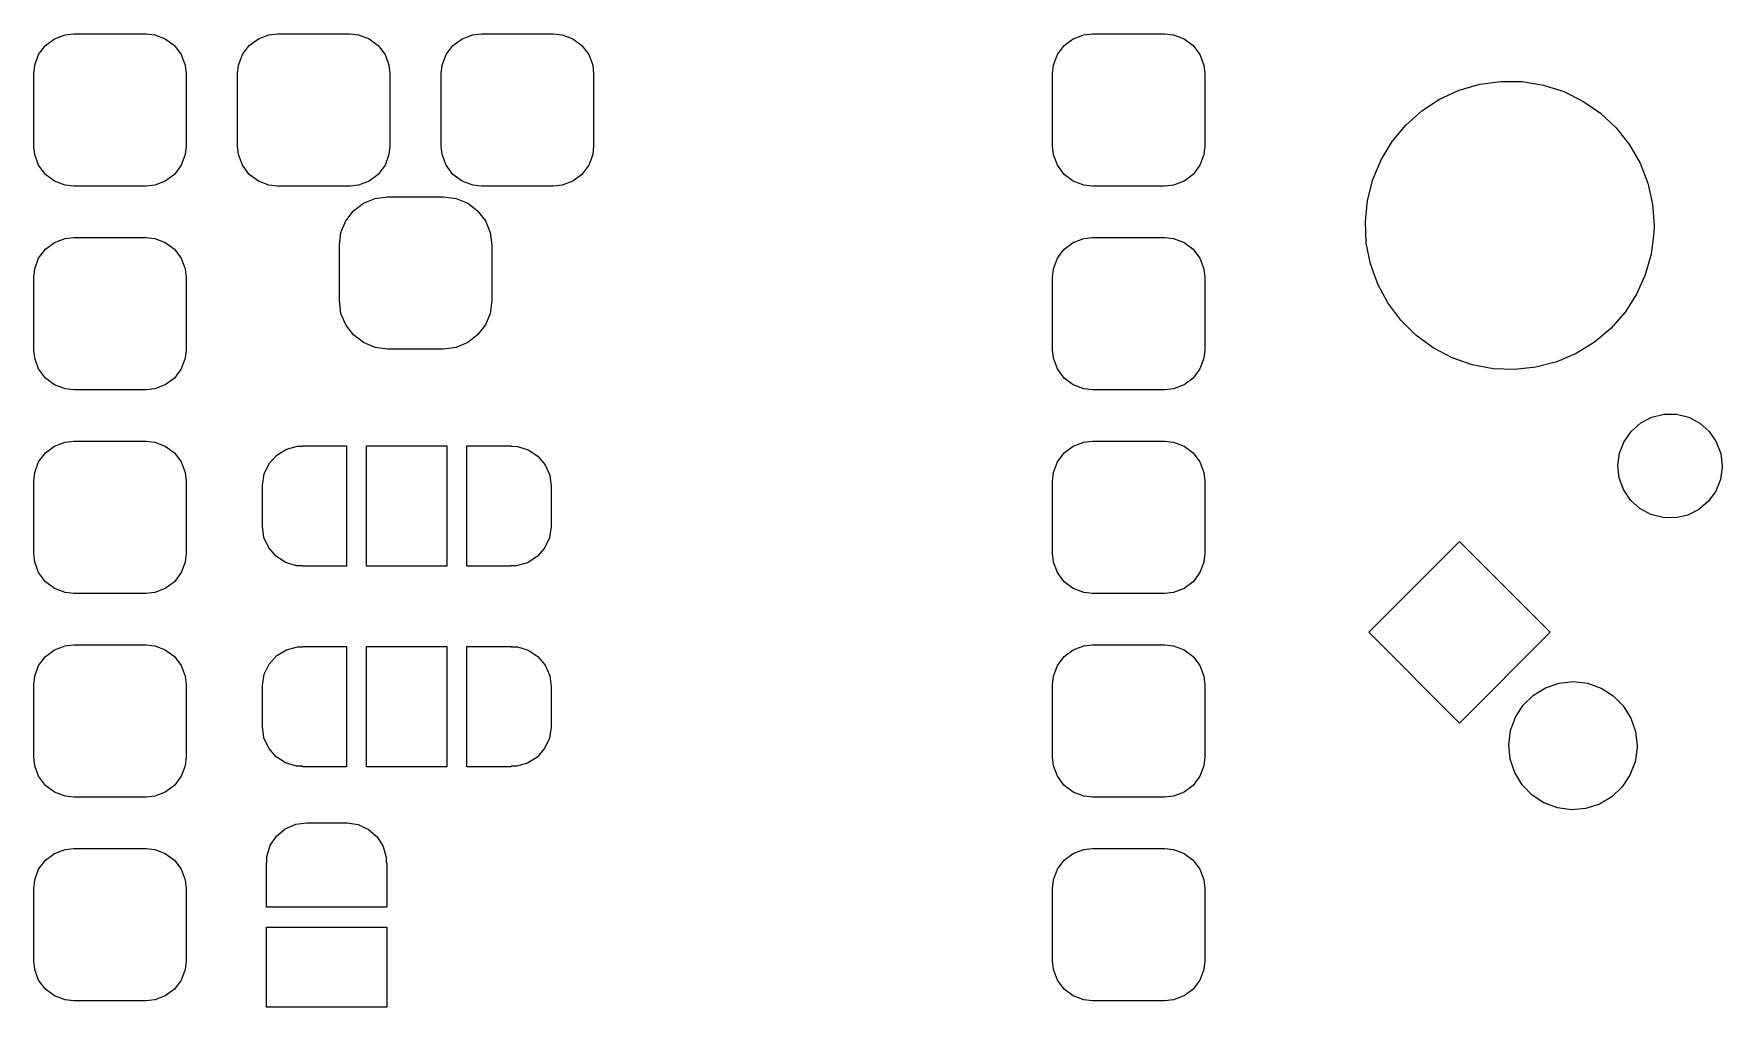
# Model space of a CAD drawing. Extents: x 100.3 to 143.7, y -109.4 to -50.6.
# Drawn here: x 122.6 to 143.65, y -62.75 to -50.61 of the extents above; entities that cross this region are included whole.
import ezdxf

# ---------------------------------------------------------------- set-up
doc = ezdxf.new("R2010")
doc.units = 0
doc.layers.add('BLACK', color=7, linetype='CONTINUOUS')

msp = doc.modelspace()

# ---------------------------------------------------------------- linework, layer by layer
at = {"layer": 'BLACK', "linetype": 'CONTINUOUS'}
for p, q in [((122.746, -50.7564), (122.86, -50.6714)), ((122.86, -50.6714), (122.992, -50.6217)), ((122.992, -50.6217), (123.1, -50.61)), ((123.1, -50.61), (124, -50.61)), ((124, -50.61), (124.108, -50.6217)), ((124.108, -50.6217), (124.24, -50.6714)), ((124.24, -50.6714), (124.354, -50.7564)), ((125.286, -50.7564), (125.4, -50.6714)), ((125.4, -50.6714), (125.532, -50.6217)), ((125.532, -50.6217), (125.64, -50.61)), ((125.64, -50.61), (126.54, -50.61)), ((126.54, -50.61), (126.648, -50.6217)), ((126.648, -50.6217), (126.78, -50.6714)), ((126.78, -50.6714), (126.894, -50.7564)), ((127.826, -50.7564), (127.94, -50.6714)), ((127.94, -50.6714), (128.072, -50.6217)), ((128.072, -50.6217), (128.18, -50.61)), ((128.18, -50.61), (129.08, -50.61)), ((129.08, -50.61), (129.188, -50.6217)), ((129.188, -50.6217), (129.32, -50.6714)), ((129.32, -50.6714), (129.434, -50.7564)), ((135.446, -50.7564), (135.56, -50.6714)), ((135.56, -50.6714), (135.692, -50.6217)), ((135.692, -50.6217), (135.8, -50.61)), ((135.8, -50.61), (136.7, -50.61)), ((136.7, -50.61), (136.808, -50.6217)), ((136.808, -50.6217), (136.94, -50.6714)), ((136.94, -50.6714), (137.054, -50.7564)), ((122.612, -51.0024), (122.661, -50.8697)), ((122.661, -50.8697), (122.746, -50.7564)), ((124.354, -50.7564), (124.439, -50.8697)), ((124.439, -50.8697), (124.488, -51.0024)), ((125.152, -51.0024), (125.201, -50.8697)), ((125.201, -50.8697), (125.286, -50.7564)), ((126.894, -50.7564), (126.979, -50.8697)), ((126.979, -50.8697), (127.028, -51.0024)), ((127.692, -51.0024), (127.741, -50.8697)), ((127.741, -50.8697), (127.826, -50.7564)), ((129.434, -50.7564), (129.519, -50.8697)), ((129.519, -50.8697), (129.568, -51.0024)), ((135.312, -51.0024), (135.361, -50.8697)), ((135.361, -50.8697), (135.446, -50.7564)), ((137.054, -50.7564), (137.139, -50.8697)), ((137.139, -50.8697), (137.188, -51.0024)), ((122.6, -51.1097), (122.612, -51.0024)), ((122.6, -52.0103), (122.6, -51.1097)), ((124.488, -51.0024), (124.5, -51.1097)), ((124.5, -51.1097), (124.5, -52.0103)), ((125.14, -51.1097), (125.152, -51.0024)), ((125.14, -52.0103), (125.14, -51.1097)), ((127.028, -51.0024), (127.04, -51.1097)), ((127.04, -51.1097), (127.04, -52.0103)), ((127.68, -51.1097), (127.692, -51.0024)), ((127.68, -52.0103), (127.68, -51.1097)), ((129.568, -51.0024), (129.58, -51.1097)), ((129.58, -51.1097), (129.58, -52.0103)), ((135.3, -51.1097), (135.312, -51.0024)), ((135.3, -52.0103), (135.3, -51.1097)), ((137.188, -51.0024), (137.2, -51.1097)), ((137.2, -51.1097), (137.2, -52.0103)), ((140.127, -51.4257), (140.37, -51.314)), ((140.37, -51.314), (140.626, -51.2393)), ((140.626, -51.2393), (140.89, -51.2034)), ((140.89, -51.2034), (141.157, -51.2069)), ((141.157, -51.2069), (141.42, -51.2497)), ((141.42, -51.2497), (141.674, -51.3311)), ((141.674, -51.3311), (141.914, -51.4491)), ((139.705, -51.7496), (139.904, -51.572)), ((139.904, -51.572), (140.127, -51.4257)), ((141.914, -51.4491), (142.133, -51.6011)), ((139.535, -51.9547), (139.705, -51.7496)), ((142.133, -51.6011), (142.327, -51.7839)), ((139.396, -52.1828), (139.535, -51.9547)), ((142.327, -51.7839), (142.492, -51.9935)), ((142.492, -51.9935), (142.625, -52.2251)), ((122.612, -52.1176), (122.6, -52.0103)), ((122.661, -52.2503), (122.612, -52.1176)), ((124.488, -52.1176), (124.439, -52.2503)), ((124.5, -52.0103), (124.488, -52.1176)), ((125.152, -52.1176), (125.14, -52.0103)), ((125.201, -52.2503), (125.152, -52.1176)), ((127.028, -52.1176), (126.979, -52.2503)), ((127.04, -52.0103), (127.028, -52.1176)), ((127.692, -52.1176), (127.68, -52.0103)), ((127.741, -52.2503), (127.692, -52.1176)), ((129.568, -52.1176), (129.519, -52.2503)), ((129.58, -52.0103), (129.568, -52.1176)), ((135.312, -52.1176), (135.3, -52.0103)), ((135.361, -52.2503), (135.312, -52.1176)), ((137.188, -52.1176), (137.139, -52.2503)), ((137.2, -52.0103), (137.188, -52.1176)), ((139.293, -52.4289), (139.396, -52.1828)), ((122.746, -52.3636), (122.661, -52.2503)), ((122.86, -52.4486), (122.746, -52.3636)), ((124.354, -52.3636), (124.24, -52.4486)), ((124.439, -52.2503), (124.354, -52.3636)), ((125.286, -52.3636), (125.201, -52.2503)), ((125.4, -52.4486), (125.286, -52.3636)), ((126.894, -52.3636), (126.78, -52.4486)), ((126.979, -52.2503), (126.894, -52.3636)), ((127.826, -52.3636), (127.741, -52.2503)), ((127.94, -52.4486), (127.826, -52.3636)), ((129.434, -52.3636), (129.32, -52.4486)), ((129.519, -52.2503), (129.434, -52.3636)), ((135.446, -52.3636), (135.361, -52.2503)), ((135.56, -52.4486), (135.446, -52.3636)), ((137.054, -52.3636), (136.94, -52.4486)), ((137.139, -52.2503), (137.054, -52.3636)), ((142.625, -52.2251), (142.721, -52.4737)), ((122.992, -52.4983), (122.86, -52.4486)), ((123.1, -52.51), (122.992, -52.4983)), ((124, -52.51), (123.1, -52.51)), ((124.108, -52.4983), (124, -52.51)), ((124.24, -52.4486), (124.108, -52.4983)), ((125.532, -52.4983), (125.4, -52.4486)), ((125.64, -52.51), (125.532, -52.4983)), ((126.54, -52.51), (125.64, -52.51)), ((126.648, -52.4983), (126.54, -52.51)), ((126.78, -52.4486), (126.648, -52.4983)), ((128.072, -52.4983), (127.94, -52.4486)), ((128.18, -52.51), (128.072, -52.4983)), ((129.08, -52.51), (128.18, -52.51)), ((129.188, -52.4983), (129.08, -52.51)), ((129.32, -52.4486), (129.188, -52.4983)), ((135.692, -52.4983), (135.56, -52.4486)), ((135.8, -52.51), (135.692, -52.4983)), ((136.7, -52.51), (135.8, -52.51)), ((136.808, -52.4983), (136.7, -52.51)), ((136.94, -52.4486), (136.808, -52.4983)), ((139.227, -52.6874), (139.293, -52.4289)), ((142.721, -52.4737), (142.78, -52.7339)), ((126.49, -52.9422), (126.586, -52.8179)), ((126.586, -52.8179), (126.71, -52.7224)), ((126.71, -52.7224), (126.855, -52.6625)), ((126.855, -52.6625), (127.01, -52.642)), ((127.01, -52.642), (127.71, -52.642)), ((127.71, -52.642), (127.865, -52.6625)), ((127.865, -52.6625), (128.01, -52.7224)), ((128.01, -52.7224), (128.134, -52.8179)), ((128.134, -52.8179), (128.23, -52.9422)), ((139.201, -52.9529), (139.227, -52.6874)), ((142.78, -52.7339), (142.8, -53)), ((126.43, -53.087), (126.49, -52.9422)), ((128.23, -52.9422), (128.29, -53.087)), ((139.213, -53.2194), (139.201, -52.9529)), ((142.8, -53), (142.798, -53.0942)), ((122.746, -53.2964), (122.86, -53.2114)), ((122.86, -53.2114), (122.992, -53.1617)), ((122.992, -53.1617), (123.1, -53.15)), ((123.1, -53.15), (124, -53.15)), ((124, -53.15), (124.108, -53.1617)), ((124.108, -53.1617), (124.24, -53.2114)), ((124.24, -53.2114), (124.354, -53.2964)), ((126.41, -53.2424), (126.43, -53.087)), ((126.41, -53.9416), (126.41, -53.2424)), ((128.29, -53.087), (128.31, -53.2424)), ((128.31, -53.2424), (128.31, -53.9416)), ((135.446, -53.2964), (135.56, -53.2114)), ((135.56, -53.2114), (135.692, -53.1617)), ((135.692, -53.1617), (135.8, -53.15)), ((135.8, -53.15), (136.7, -53.15)), ((136.7, -53.15), (136.808, -53.1617)), ((136.808, -53.1617), (136.94, -53.2114)), ((136.94, -53.2114), (137.054, -53.2964)), ((139.265, -53.481), (139.213, -53.2194)), ((142.798, -53.0942), (142.764, -53.3589)), ((122.612, -53.5424), (122.661, -53.4097)), ((122.661, -53.4097), (122.746, -53.2964)), ((124.354, -53.2964), (124.439, -53.4097)), ((124.439, -53.4097), (124.488, -53.5424)), ((135.312, -53.5424), (135.361, -53.4097)), ((135.361, -53.4097), (135.446, -53.2964)), ((137.054, -53.2964), (137.139, -53.4097)), ((137.139, -53.4097), (137.188, -53.5424)), ((142.764, -53.3589), (142.691, -53.6156)), ((122.6, -53.6497), (122.612, -53.5424)), ((122.6, -54.5503), (122.6, -53.6497)), ((124.488, -53.5424), (124.5, -53.6497)), ((124.5, -53.6497), (124.5, -54.5503)), ((135.3, -53.6497), (135.312, -53.5424)), ((135.3, -54.5503), (135.3, -53.6497)), ((137.188, -53.5424), (137.2, -53.6497)), ((137.2, -53.6497), (137.2, -54.5503)), ((139.356, -53.7321), (139.265, -53.481)), ((142.691, -53.6156), (142.582, -53.8589)), ((139.482, -53.9671), (139.356, -53.7321)), ((142.582, -53.8589), (142.438, -54.0833)), ((126.43, -54.097), (126.41, -53.9416)), ((126.49, -54.2418), (126.43, -54.097)), ((128.29, -54.097), (128.23, -54.2418)), ((128.31, -53.9416), (128.29, -54.097)), ((139.642, -54.1809), (139.482, -53.9671)), ((142.438, -54.0833), (142.262, -54.2839)), ((126.586, -54.3661), (126.49, -54.2418)), ((128.23, -54.2418), (128.134, -54.3661)), ((139.831, -54.3687), (139.642, -54.1809)), ((142.262, -54.2839), (142.058, -54.4562)), ((126.71, -54.4616), (126.586, -54.3661)), ((126.855, -54.5215), (126.71, -54.4616)), ((128.01, -54.4616), (127.865, -54.5215)), ((128.134, -54.3661), (128.01, -54.4616)), ((140.046, -54.5265), (139.831, -54.3687)), ((142.058, -54.4562), (141.831, -54.5966)), ((122.612, -54.6576), (122.6, -54.5503)), ((122.661, -54.7903), (122.612, -54.6576)), ((124.488, -54.6576), (124.439, -54.7903)), ((124.5, -54.5503), (124.488, -54.6576)), ((127.01, -54.542), (126.855, -54.5215)), ((127.71, -54.542), (127.01, -54.542)), ((127.865, -54.5215), (127.71, -54.542)), ((135.312, -54.6576), (135.3, -54.5503)), ((135.361, -54.7903), (135.312, -54.6576)), ((137.188, -54.6576), (137.139, -54.7903)), ((137.2, -54.5503), (137.188, -54.6576)), ((140.282, -54.6507), (140.046, -54.5265)), ((140.534, -54.7387), (140.282, -54.6507)), ((141.586, -54.7019), (141.328, -54.7699)), ((141.831, -54.5966), (141.586, -54.7019)), ((122.746, -54.9036), (122.661, -54.7903)), ((122.86, -54.9886), (122.746, -54.9036)), ((124.354, -54.9036), (124.24, -54.9886)), ((124.439, -54.7903), (124.354, -54.9036)), ((135.446, -54.9036), (135.361, -54.7903)), ((135.56, -54.9886), (135.446, -54.9036)), ((137.054, -54.9036), (136.94, -54.9886)), ((137.139, -54.7903), (137.054, -54.9036)), ((140.796, -54.7884), (140.534, -54.7387)), ((141.063, -54.7989), (140.796, -54.7884)), ((141.328, -54.7699), (141.063, -54.7989)), ((122.992, -55.0383), (122.86, -54.9886)), ((123.1, -55.05), (122.992, -55.0383)), ((124, -55.05), (123.1, -55.05)), ((124.108, -55.0383), (124, -55.05)), ((124.24, -54.9886), (124.108, -55.0383)), ((135.692, -55.0383), (135.56, -54.9886)), ((135.8, -55.05), (135.692, -55.0383)), ((136.7, -55.05), (135.8, -55.05)), ((136.808, -55.0383), (136.7, -55.05)), ((136.94, -54.9886), (136.808, -55.0383)), ((142.773, -55.3908), (142.925, -55.3543)), ((142.925, -55.3543), (143.081, -55.3551)), ((143.081, -55.3551), (143.233, -55.3932)), ((142.427, -55.6928), (142.517, -55.5651)), ((142.517, -55.5651), (142.635, -55.4624)), ((142.635, -55.4624), (142.773, -55.3908)), ((143.233, -55.3932), (143.371, -55.4663)), ((143.371, -55.4663), (143.488, -55.5701)), ((143.488, -55.5701), (143.576, -55.6989)), ((122.746, -55.8364), (122.86, -55.7514)), ((122.86, -55.7514), (122.992, -55.7017)), ((122.992, -55.7017), (123.1, -55.69)), ((123.1, -55.69), (124, -55.69)), ((124, -55.69), (124.108, -55.7017)), ((124.108, -55.7017), (124.24, -55.7514)), ((124.24, -55.7514), (124.354, -55.8364)), ((125.751, -55.7911), (125.888, -55.7538)), ((125.888, -55.7538), (125.95, -55.755)), ((125.95, -55.755), (125.95, -55.75)), ((125.95, -55.75), (126.5, -55.75)), ((126.5, -55.75), (126.5, -57.25)), ((126.75, -57.25), (126.75, -55.75)), ((126.75, -55.75), (127.75, -55.75)), ((127.75, -55.75), (127.75, -57.25)), ((128, -57.25), (128, -55.75)), ((128, -55.75), (128.55, -55.75)), ((128.55, -55.75), (128.55, -55.755)), ((128.55, -55.755), (128.63, -55.7564)), ((128.63, -55.7564), (128.765, -55.7987)), ((135.446, -55.8364), (135.56, -55.7514)), ((135.56, -55.7514), (135.692, -55.7017)), ((135.692, -55.7017), (135.8, -55.69)), ((135.8, -55.69), (136.7, -55.69)), ((136.7, -55.69), (136.808, -55.7017)), ((136.808, -55.7017), (136.94, -55.7514)), ((136.94, -55.7514), (137.054, -55.8364)), ((142.37, -55.8384), (142.427, -55.6928)), ((143.576, -55.6989), (143.631, -55.845)), ((122.612, -56.0824), (122.661, -55.9497)), ((122.661, -55.9497), (122.746, -55.8364)), ((124.354, -55.8364), (124.439, -55.9497)), ((124.439, -55.9497), (124.488, -56.0824)), ((125.474, -56.098), (125.535, -55.9704)), ((125.535, -55.9704), (125.631, -55.8653)), ((125.631, -55.8653), (125.751, -55.7911)), ((128.765, -55.7987), (128.883, -55.8773)), ((128.883, -55.8773), (128.974, -55.9858)), ((128.974, -55.9858), (129.032, -56.1155)), ((135.312, -56.0824), (135.361, -55.9497)), ((135.361, -55.9497), (135.446, -55.8364)), ((137.054, -55.8364), (137.139, -55.9497)), ((137.139, -55.9497), (137.188, -56.0824)), ((142.35, -55.9932), (142.37, -55.8384)), ((143.631, -55.845), (143.65, -56)), ((122.6, -56.1897), (122.612, -56.0824)), ((122.6, -57.0903), (122.6, -56.1897)), ((124.488, -56.0824), (124.5, -56.1897)), ((124.5, -56.1897), (124.5, -57.0903)), ((125.45, -56.2378), (125.474, -56.098)), ((129.032, -56.1155), (129.049, -56.25)), ((135.3, -56.1897), (135.312, -56.0824)), ((135.3, -57.0903), (135.3, -56.1897)), ((137.188, -56.0824), (137.2, -56.1897)), ((137.2, -56.1897), (137.2, -57.0903)), ((142.367, -56.1484), (142.35, -55.9932)), ((142.421, -56.2951), (142.367, -56.1484)), ((143.628, -56.1682), (143.57, -56.3131)), ((143.65, -56.0136), (143.628, -56.1682)), ((143.65, -56), (143.65, -56.0136)), ((125.45, -56.25), (125.45, -56.2378)), ((125.45, -56.75), (125.45, -56.25)), ((129.049, -56.25), (129.05, -56.25)), ((129.05, -56.25), (129.05, -56.75)), ((142.508, -56.4247), (142.421, -56.2951)), ((143.57, -56.3131), (143.478, -56.44)), ((142.623, -56.5298), (142.508, -56.4247)), ((142.761, -56.6044), (142.623, -56.5298)), ((142.912, -56.644), (142.761, -56.6044)), ((143.22, -56.6116), (143.068, -56.6464)), ((143.36, -56.5414), (143.22, -56.6116)), ((143.478, -56.44), (143.36, -56.5414)), ((125.47, -56.8903), (125.45, -56.75)), ((129.05, -56.7561), (129.028, -56.8962)), ((129.05, -56.75), (129.049, -56.75)), ((129.049, -56.75), (129.05, -56.7561)), ((143.068, -56.6464), (142.912, -56.644)), ((125.529, -57.0194), (125.47, -56.8903)), ((125.621, -57.1268), (125.529, -57.0194)), ((128.968, -57.0245), (128.874, -57.1308)), ((129.028, -56.8962), (128.968, -57.0245)), ((139.243, -58.0746), (140.375, -56.9433)), ((140.375, -56.9433), (141.506, -58.0746)), ((122.612, -57.1976), (122.6, -57.0903)), ((122.661, -57.3303), (122.612, -57.1976)), ((124.488, -57.1976), (124.439, -57.3303)), ((124.5, -57.0903), (124.488, -57.1976)), ((125.74, -57.2039), (125.621, -57.1268)), ((125.876, -57.2445), (125.74, -57.2039)), ((125.95, -57.245), (125.876, -57.2445)), ((125.95, -57.25), (125.95, -57.245)), ((126.5, -57.25), (125.95, -57.25)), ((127.75, -57.25), (126.75, -57.25)), ((128.55, -57.25), (128, -57.25)), ((128.618, -57.2454), (128.55, -57.245)), ((128.55, -57.245), (128.55, -57.25)), ((128.754, -57.2064), (128.618, -57.2454)), ((128.874, -57.1308), (128.754, -57.2064)), ((135.312, -57.1976), (135.3, -57.0903)), ((135.361, -57.3303), (135.312, -57.1976)), ((137.188, -57.1976), (137.139, -57.3303)), ((137.2, -57.0903), (137.188, -57.1976)), ((122.746, -57.4436), (122.661, -57.3303)), ((122.86, -57.5286), (122.746, -57.4436)), ((124.354, -57.4436), (124.24, -57.5286)), ((124.439, -57.3303), (124.354, -57.4436)), ((135.446, -57.4436), (135.361, -57.3303)), ((135.56, -57.5286), (135.446, -57.4436)), ((137.054, -57.4436), (136.94, -57.5286)), ((137.139, -57.3303), (137.054, -57.4436)), ((122.992, -57.5783), (122.86, -57.5286)), ((123.1, -57.59), (122.992, -57.5783)), ((124, -57.59), (123.1, -57.59)), ((124.108, -57.5783), (124, -57.59)), ((124.24, -57.5286), (124.108, -57.5783)), ((135.692, -57.5783), (135.56, -57.5286)), ((135.8, -57.59), (135.692, -57.5783)), ((136.7, -57.59), (135.8, -57.59)), ((136.808, -57.5783), (136.7, -57.59)), ((136.94, -57.5286), (136.808, -57.5783)), ((140.375, -59.206), (139.243, -58.0746)), ((141.506, -58.0746), (140.375, -59.206)), ((122.746, -58.3764), (122.86, -58.2914)), ((122.86, -58.2914), (122.992, -58.2417)), ((122.992, -58.2417), (123.1, -58.23)), ((123.1, -58.23), (124, -58.23)), ((124, -58.23), (124.108, -58.2417)), ((124.108, -58.2417), (124.24, -58.2914)), ((124.24, -58.2914), (124.354, -58.3764)), ((125.631, -58.3653), (125.751, -58.2911)), ((125.751, -58.2911), (125.888, -58.2538)), ((125.888, -58.2538), (125.95, -58.255)), ((125.95, -58.255), (125.95, -58.25)), ((125.95, -58.25), (126.5, -58.25)), ((126.5, -58.25), (126.5, -59.75)), ((126.75, -59.75), (126.75, -58.25)), ((126.75, -58.25), (127.75, -58.25)), ((127.75, -58.25), (127.75, -59.75)), ((128, -59.75), (128, -58.25)), ((128, -58.25), (128.55, -58.25)), ((128.55, -58.25), (128.55, -58.255)), ((128.55, -58.255), (128.63, -58.2564)), ((128.63, -58.2564), (128.765, -58.2987)), ((128.765, -58.2987), (128.883, -58.3773)), ((135.446, -58.3764), (135.56, -58.2914)), ((135.56, -58.2914), (135.692, -58.2417)), ((135.692, -58.2417), (135.8, -58.23)), ((135.8, -58.23), (136.7, -58.23)), ((136.7, -58.23), (136.808, -58.2417)), ((136.808, -58.2417), (136.94, -58.2914)), ((136.94, -58.2914), (137.054, -58.3764)), ((122.612, -58.6224), (122.661, -58.4897)), ((122.661, -58.4897), (122.746, -58.3764)), ((124.354, -58.3764), (124.439, -58.4897)), ((124.439, -58.4897), (124.488, -58.6224)), ((125.474, -58.598), (125.535, -58.4704)), ((125.535, -58.4704), (125.631, -58.3653)), ((128.883, -58.3773), (128.974, -58.4858)), ((128.974, -58.4858), (129.032, -58.6155)), ((135.312, -58.6224), (135.361, -58.4897)), ((135.361, -58.4897), (135.446, -58.3764)), ((137.054, -58.3764), (137.139, -58.4897)), ((137.139, -58.4897), (137.188, -58.6224)), ((122.6, -58.7297), (122.612, -58.6224)), ((124.488, -58.6224), (124.5, -58.7297)), ((125.45, -58.7378), (125.474, -58.598)), ((129.032, -58.6155), (129.049, -58.75)), ((135.3, -58.7297), (135.312, -58.6224)), ((137.188, -58.6224), (137.2, -58.7297)), ((141.448, -58.765), (141.617, -58.7075)), ((141.617, -58.7075), (141.794, -58.6889)), ((141.794, -58.6889), (141.972, -58.71)), ((141.972, -58.71), (142.14, -58.7698)), ((122.6, -59.6303), (122.6, -58.7297)), ((124.5, -58.7297), (124.5, -59.6303)), ((125.45, -58.75), (125.45, -58.7378)), ((125.45, -59.25), (125.45, -58.75)), ((129.049, -58.75), (129.05, -58.75)), ((129.05, -58.75), (129.05, -59.25)), ((135.3, -59.6303), (135.3, -58.7297)), ((137.2, -58.7297), (137.2, -59.6303)), ((141.169, -58.9832), (141.296, -58.8584)), ((141.296, -58.8584), (141.448, -58.765)), ((142.14, -58.7698), (142.29, -58.8654)), ((142.29, -58.8654), (142.416, -58.9919)), ((141.011, -59.3007), (141.072, -59.1331)), ((141.072, -59.1331), (141.169, -58.9832)), ((142.416, -58.9919), (142.51, -59.1432)), ((142.51, -59.1432), (142.569, -59.3116)), ((125.47, -59.3903), (125.45, -59.25)), ((129.05, -59.2561), (129.028, -59.3962)), ((129.05, -59.25), (129.049, -59.25)), ((129.049, -59.25), (129.05, -59.2561)), ((140.989, -59.4777), (141.011, -59.3007)), ((142.569, -59.3116), (142.589, -59.4888)), ((125.529, -59.5194), (125.47, -59.3903)), ((125.621, -59.6268), (125.529, -59.5194)), ((128.968, -59.5245), (128.874, -59.6308)), ((129.028, -59.3962), (128.968, -59.5245)), ((141.006, -59.6552), (140.989, -59.4777)), ((142.589, -59.5112), (142.564, -59.6878)), ((142.589, -59.4888), (142.589, -59.5112)), ((122.612, -59.7376), (122.6, -59.6303)), ((122.661, -59.8703), (122.612, -59.7376)), ((124.488, -59.7376), (124.439, -59.8703)), ((124.5, -59.6303), (124.488, -59.7376)), ((125.74, -59.7039), (125.621, -59.6268)), ((125.876, -59.7445), (125.74, -59.7039)), ((125.95, -59.745), (125.876, -59.7445)), ((125.95, -59.75), (125.95, -59.745)), ((126.5, -59.75), (125.95, -59.75)), ((127.75, -59.75), (126.75, -59.75)), ((128.55, -59.75), (128, -59.75)), ((128.618, -59.7454), (128.55, -59.745)), ((128.55, -59.745), (128.55, -59.75)), ((128.754, -59.7064), (128.618, -59.7454)), ((128.874, -59.6308), (128.754, -59.7064)), ((135.312, -59.7376), (135.3, -59.6303)), ((135.361, -59.8703), (135.312, -59.7376)), ((137.188, -59.7376), (137.139, -59.8703)), ((137.2, -59.6303), (137.188, -59.7376)), ((141.063, -59.8244), (141.006, -59.6552)), ((142.564, -59.6878), (142.5, -59.8545)), ((122.746, -59.9836), (122.661, -59.8703)), ((122.86, -60.0686), (122.746, -59.9836)), ((124.354, -59.9836), (124.24, -60.0686)), ((124.439, -59.8703), (124.354, -59.9836)), ((135.446, -59.9836), (135.361, -59.8703)), ((135.56, -60.0686), (135.446, -59.9836)), ((137.054, -59.9836), (136.94, -60.0686)), ((137.139, -59.8703), (137.054, -59.9836)), ((141.155, -59.977), (141.063, -59.8244)), ((141.279, -60.1053), (141.155, -59.977)), ((142.5, -59.8545), (142.402, -60.0031)), ((122.992, -60.1183), (122.86, -60.0686)), ((123.1, -60.13), (122.992, -60.1183)), ((124, -60.13), (123.1, -60.13)), ((124.108, -60.1183), (124, -60.13)), ((124.24, -60.0686), (124.108, -60.1183)), ((135.692, -60.1183), (135.56, -60.0686)), ((135.8, -60.13), (135.692, -60.1183)), ((136.7, -60.13), (135.8, -60.13)), ((136.808, -60.1183), (136.7, -60.13)), ((136.94, -60.0686), (136.808, -60.1183)), ((141.428, -60.2029), (141.279, -60.1053)), ((141.595, -60.2651), (141.428, -60.2029)), ((142.273, -60.1261), (142.119, -60.2174)), ((142.402, -60.0031), (142.273, -60.1261)), ((141.772, -60.2887), (141.595, -60.2651)), ((141.95, -60.2725), (141.772, -60.2887)), ((142.119, -60.2174), (141.95, -60.2725)), ((125.549, -60.7347), (125.627, -60.6167)), ((125.627, -60.6167), (125.736, -60.5255)), ((125.736, -60.5255), (125.866, -60.4684)), ((125.866, -60.4684), (126, -60.4508)), ((126, -60.4508), (126, -60.45)), ((126, -60.45), (126.5, -60.45)), ((126.5, -60.4508), (126.506, -60.45)), ((126.5, -60.45), (126.5, -60.4508)), ((126.506, -60.45), (126.646, -60.4718)), ((126.646, -60.4718), (126.775, -60.5321)), ((126.775, -60.5321), (126.881, -60.6259)), ((122.746, -60.9164), (122.86, -60.8314)), ((122.86, -60.8314), (122.992, -60.7817)), ((122.992, -60.7817), (123.1, -60.77)), ((123.1, -60.77), (124, -60.77)), ((124, -60.77), (124.108, -60.7817)), ((124.108, -60.7817), (124.24, -60.8314)), ((124.24, -60.8314), (124.354, -60.9164)), ((125.506, -60.8701), (125.549, -60.7347)), ((126.881, -60.6259), (126.956, -60.7458)), ((126.956, -60.7458), (126.995, -60.8821)), ((135.446, -60.9164), (135.56, -60.8314)), ((135.56, -60.8314), (135.692, -60.7817)), ((135.692, -60.7817), (135.8, -60.77)), ((135.8, -60.77), (136.7, -60.77)), ((136.7, -60.77), (136.808, -60.7817)), ((136.808, -60.7817), (136.94, -60.8314)), ((136.94, -60.8314), (137.054, -60.9164)), ((122.612, -61.1624), (122.661, -61.0297)), ((122.661, -61.0297), (122.746, -60.9164)), ((124.354, -60.9164), (124.439, -61.0297)), ((124.439, -61.0297), (124.488, -61.1624)), ((125.5, -61.5), (125.5, -60.95)), ((125.5, -60.95), (125.505, -60.95)), ((125.505, -60.95), (125.506, -60.8701)), ((126.995, -60.8821), (126.995, -60.95)), ((126.995, -60.95), (127, -60.95)), ((127, -60.95), (127, -61.5)), ((135.312, -61.1624), (135.361, -61.0297)), ((135.361, -61.0297), (135.446, -60.9164)), ((137.054, -60.9164), (137.139, -61.0297)), ((137.139, -61.0297), (137.188, -61.1624)), ((122.6, -61.2697), (122.612, -61.1624)), ((124.488, -61.1624), (124.5, -61.2697)), ((135.3, -61.2697), (135.312, -61.1624)), ((137.188, -61.1624), (137.2, -61.2697)), ((122.6, -62.1703), (122.6, -61.2697)), ((124.5, -61.2697), (124.5, -62.1703)), ((135.3, -62.1703), (135.3, -61.2697)), ((137.2, -61.2697), (137.2, -62.1703)), ((127, -61.5), (125.5, -61.5)), ((125.5, -62.75), (125.5, -61.75)), ((125.5, -61.75), (127, -61.75)), ((127, -61.75), (127, -62.75)), ((122.612, -62.2776), (122.6, -62.1703)), ((122.661, -62.4103), (122.612, -62.2776)), ((124.488, -62.2776), (124.439, -62.4103)), ((124.5, -62.1703), (124.488, -62.2776)), ((135.312, -62.2776), (135.3, -62.1703)), ((135.361, -62.4103), (135.312, -62.2776)), ((137.188, -62.2776), (137.139, -62.4103)), ((137.2, -62.1703), (137.188, -62.2776)), ((122.746, -62.5236), (122.661, -62.4103)), ((124.439, -62.4103), (124.354, -62.5236)), ((135.446, -62.5236), (135.361, -62.4103)), ((137.139, -62.4103), (137.054, -62.5236)), ((122.86, -62.6086), (122.746, -62.5236)), ((122.992, -62.6583), (122.86, -62.6086)), ((123.1, -62.67), (122.992, -62.6583)), ((124, -62.67), (123.1, -62.67)), ((124.108, -62.6583), (124, -62.67)), ((124.24, -62.6086), (124.108, -62.6583)), ((124.354, -62.5236), (124.24, -62.6086)), ((135.56, -62.6086), (135.446, -62.5236)), ((135.692, -62.6583), (135.56, -62.6086)), ((135.8, -62.67), (135.692, -62.6583)), ((136.7, -62.67), (135.8, -62.67)), ((136.808, -62.6583), (136.7, -62.67)), ((136.94, -62.6086), (136.808, -62.6583)), ((137.054, -62.5236), (136.94, -62.6086)), ((127, -62.75), (125.5, -62.75))]:
    msp.add_line(p, q, dxfattribs=at)

doc.saveas('drawing.dxf')
